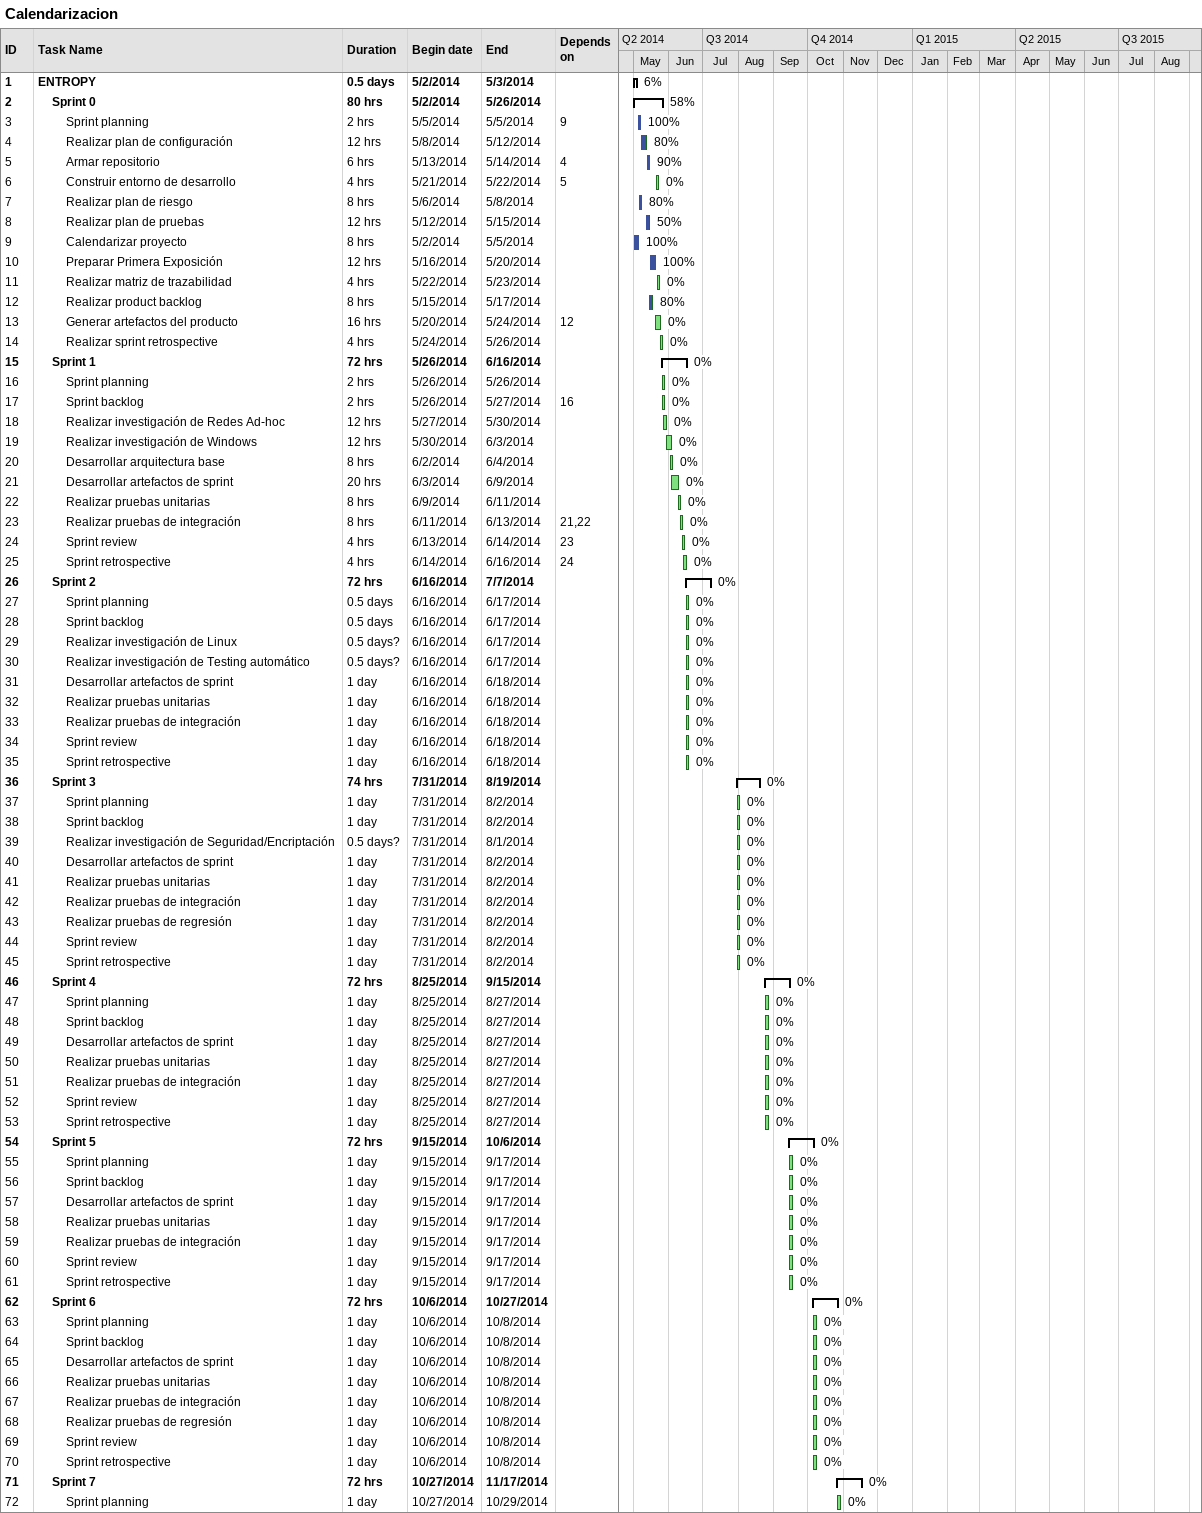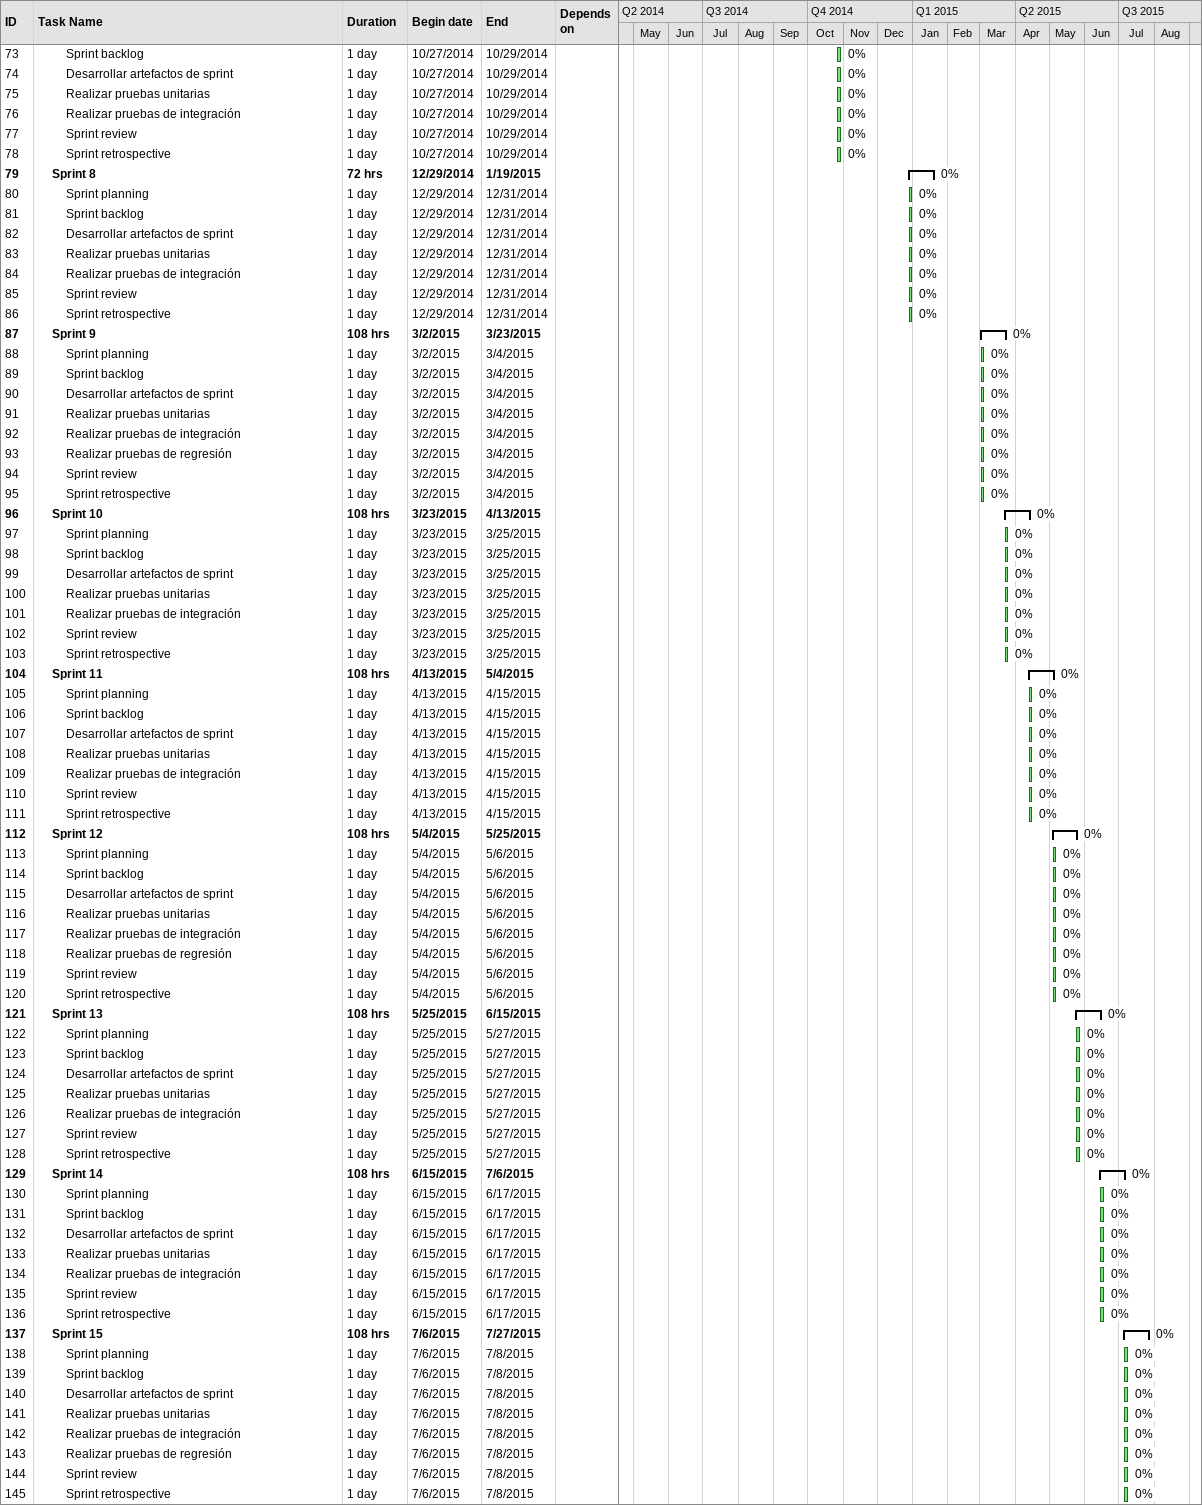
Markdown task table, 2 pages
Calendarizacion

| ID | Level | Task | Duration | Start | Finish | Predecessors | % complete |
|---|---|---|---|---|---|---|---|
| 1 | 1 | **ENTROPY** | 0.5d | 2014-05-02 | 2014-05-03 |  | 6 |
| 2 | 2 | **Sprint 0** | 80h | 2014-05-02 | 2014-05-26 |  | 58 |
| 3 | 3 | Sprint planning | 2h | 2014-05-05 | 2014-05-05 | 9 | 100 |
| 4 | 3 | Realizar plan de configuración | 12h | 2014-05-08 | 2014-05-12 |  | 80 |
| 5 | 3 | Armar repositorio | 6h | 2014-05-13 | 2014-05-14 | 4 | 90 |
| 6 | 3 | Construir entorno de desarrollo | 4h | 2014-05-21 | 2014-05-22 | 5 | 0 |
| 7 | 3 | Realizar plan de riesgo | 8h | 2014-05-06 | 2014-05-08 |  | 80 |
| 8 | 3 | Realizar plan de pruebas | 12h | 2014-05-12 | 2014-05-15 |  | 50 |
| 9 | 3 | Calendarizar proyecto | 8h | 2014-05-02 | 2014-05-05 |  | 100 |
| 10 | 3 | Preparar Primera Exposición | 12h | 2014-05-16 | 2014-05-20 |  | 100 |
| 11 | 3 | Realizar matriz de trazabilidad | 4h | 2014-05-22 | 2014-05-23 |  | 0 |
| 12 | 3 | Realizar product backlog | 8h | 2014-05-15 | 2014-05-17 |  | 80 |
| 13 | 3 | Generar artefactos del producto | 16h | 2014-05-20 | 2014-05-24 | 12 | 0 |
| 14 | 3 | Realizar sprint retrospective | 4h | 2014-05-24 | 2014-05-26 |  | 0 |
| 15 | 2 | **Sprint 1** | 72h | 2014-05-26 | 2014-06-16 |  | 0 |
| 16 | 3 | Sprint planning | 2h | 2014-05-26 | 2014-05-26 |  | 0 |
| 17 | 3 | Sprint backlog | 2h | 2014-05-26 | 2014-05-27 | 16 | 0 |
| 18 | 3 | Realizar investigación de Redes Ad-hoc | 12h | 2014-05-27 | 2014-05-30 |  | 0 |
| 19 | 3 | Realizar investigación de Windows | 12h | 2014-05-30 | 2014-06-03 |  | 0 |
| 20 | 3 | Desarrollar arquitectura base | 8h | 2014-06-02 | 2014-06-04 |  | 0 |
| 21 | 3 | Desarrollar artefactos de sprint | 20h | 2014-06-03 | 2014-06-09 |  | 0 |
| 22 | 3 | Realizar pruebas unitarias | 8h | 2014-06-09 | 2014-06-11 |  | 0 |
| 23 | 3 | Realizar pruebas de integración | 8h | 2014-06-11 | 2014-06-13 | 21, 22 | 0 |
| 24 | 3 | Sprint review | 4h | 2014-06-13 | 2014-06-14 | 23 | 0 |
| 25 | 3 | Sprint retrospective | 4h | 2014-06-14 | 2014-06-16 | 24 | 0 |
| 26 | 2 | **Sprint 2** | 72h | 2014-06-16 | 2014-07-07 |  | 0 |
| 27 | 3 | Sprint planning | 0.5d | 2014-06-16 | 2014-06-17 |  | 0 |
| 28 | 3 | Sprint backlog | 0.5d | 2014-06-16 | 2014-06-17 |  | 0 |
| 29 | 3 | Realizar investigación de Linux | 0.5d? | 2014-06-16 | 2014-06-17 |  | 0 |
| 30 | 3 | Realizar investigación de Testing automático | 0.5d? | 2014-06-16 | 2014-06-17 |  | 0 |
| 31 | 3 | Desarrollar artefactos de sprint | 1d | 2014-06-16 | 2014-06-18 |  | 0 |
| 32 | 3 | Realizar pruebas unitarias | 1d | 2014-06-16 | 2014-06-18 |  | 0 |
| 33 | 3 | Realizar pruebas de integración | 1d | 2014-06-16 | 2014-06-18 |  | 0 |
| 34 | 3 | Sprint review | 1d | 2014-06-16 | 2014-06-18 |  | 0 |
| 35 | 3 | Sprint retrospective | 1d | 2014-06-16 | 2014-06-18 |  | 0 |
| 36 | 2 | **Sprint 3** | 74h | 2014-07-31 | 2014-08-19 |  | 0 |
| 37 | 3 | Sprint planning | 1d | 2014-07-31 | 2014-08-02 |  | 0 |
| 38 | 3 | Sprint backlog | 1d | 2014-07-31 | 2014-08-02 |  | 0 |
| 39 | 3 | Realizar investigación de Seguridad/Encriptación | 0.5d? | 2014-07-31 | 2014-08-01 |  | 0 |
| 40 | 3 | Desarrollar artefactos de sprint | 1d | 2014-07-31 | 2014-08-02 |  | 0 |
| 41 | 3 | Realizar pruebas unitarias | 1d | 2014-07-31 | 2014-08-02 |  | 0 |
| 42 | 3 | Realizar pruebas de integración | 1d | 2014-07-31 | 2014-08-02 |  | 0 |
| 43 | 3 | Realizar pruebas de regresión | 1d | 2014-07-31 | 2014-08-02 |  | 0 |
| 44 | 3 | Sprint review | 1d | 2014-07-31 | 2014-08-02 |  | 0 |
| 45 | 3 | Sprint retrospective | 1d | 2014-07-31 | 2014-08-02 |  | 0 |
| 46 | 2 | **Sprint 4** | 72h | 2014-08-25 | 2014-09-15 |  | 0 |
| 47 | 3 | Sprint planning | 1d | 2014-08-25 | 2014-08-27 |  | 0 |
| 48 | 3 | Sprint backlog | 1d | 2014-08-25 | 2014-08-27 |  | 0 |
| 49 | 3 | Desarrollar artefactos de sprint | 1d | 2014-08-25 | 2014-08-27 |  | 0 |
| 50 | 3 | Realizar pruebas unitarias | 1d | 2014-08-25 | 2014-08-27 |  | 0 |
| 51 | 3 | Realizar pruebas de integración | 1d | 2014-08-25 | 2014-08-27 |  | 0 |
| 52 | 3 | Sprint review | 1d | 2014-08-25 | 2014-08-27 |  | 0 |
| 53 | 3 | Sprint retrospective | 1d | 2014-08-25 | 2014-08-27 |  | 0 |
| 54 | 2 | **Sprint 5** | 72h | 2014-09-15 | 2014-10-06 |  | 0 |
| 55 | 3 | Sprint planning | 1d | 2014-09-15 | 2014-09-17 |  | 0 |
| 56 | 3 | Sprint backlog | 1d | 2014-09-15 | 2014-09-17 |  | 0 |
| 57 | 3 | Desarrollar artefactos de sprint | 1d | 2014-09-15 | 2014-09-17 |  | 0 |
| 58 | 3 | Realizar pruebas unitarias | 1d | 2014-09-15 | 2014-09-17 |  | 0 |
| 59 | 3 | Realizar pruebas de integración | 1d | 2014-09-15 | 2014-09-17 |  | 0 |
| 60 | 3 | Sprint review | 1d | 2014-09-15 | 2014-09-17 |  | 0 |
| 61 | 3 | Sprint retrospective | 1d | 2014-09-15 | 2014-09-17 |  | 0 |
| 62 | 2 | **Sprint 6** | 72h | 2014-10-06 | 2014-10-27 |  | 0 |
| 63 | 3 | Sprint planning | 1d | 2014-10-06 | 2014-10-08 |  | 0 |
| 64 | 3 | Sprint backlog | 1d | 2014-10-06 | 2014-10-08 |  | 0 |
| 65 | 3 | Desarrollar artefactos de sprint | 1d | 2014-10-06 | 2014-10-08 |  | 0 |
| 66 | 3 | Realizar pruebas unitarias | 1d | 2014-10-06 | 2014-10-08 |  | 0 |
| 67 | 3 | Realizar pruebas de integración | 1d | 2014-10-06 | 2014-10-08 |  | 0 |
| 68 | 3 | Realizar pruebas de regresión | 1d | 2014-10-06 | 2014-10-08 |  | 0 |
| 69 | 3 | Sprint review | 1d | 2014-10-06 | 2014-10-08 |  | 0 |
| 70 | 3 | Sprint retrospective | 1d | 2014-10-06 | 2014-10-08 |  | 0 |
| 71 | 2 | **Sprint 7** | 72h | 2014-10-27 | 2014-11-17 |  | 0 |
| 72 | 3 | Sprint planning | 1d | 2014-10-27 | 2014-10-29 |  | 0 |
| 73 | 3 | Sprint backlog | 1d | 2014-10-27 | 2014-10-29 |  | 0 |
| 74 | 3 | Desarrollar artefactos de sprint | 1d | 2014-10-27 | 2014-10-29 |  | 0 |
| 75 | 3 | Realizar pruebas unitarias | 1d | 2014-10-27 | 2014-10-29 |  | 0 |
| 76 | 3 | Realizar pruebas de integración | 1d | 2014-10-27 | 2014-10-29 |  | 0 |
| 77 | 3 | Sprint review | 1d | 2014-10-27 | 2014-10-29 |  | 0 |
| 78 | 3 | Sprint retrospective | 1d | 2014-10-27 | 2014-10-29 |  | 0 |
| 79 | 2 | **Sprint 8** | 72h | 2014-12-29 | 2015-01-19 |  | 0 |
| 80 | 3 | Sprint planning | 1d | 2014-12-29 | 2014-12-31 |  | 0 |
| 81 | 3 | Sprint backlog | 1d | 2014-12-29 | 2014-12-31 |  | 0 |
| 82 | 3 | Desarrollar artefactos de sprint | 1d | 2014-12-29 | 2014-12-31 |  | 0 |
| 83 | 3 | Realizar pruebas unitarias | 1d | 2014-12-29 | 2014-12-31 |  | 0 |
| 84 | 3 | Realizar pruebas de integración | 1d | 2014-12-29 | 2014-12-31 |  | 0 |
| 85 | 3 | Sprint review | 1d | 2014-12-29 | 2014-12-31 |  | 0 |
| 86 | 3 | Sprint retrospective | 1d | 2014-12-29 | 2014-12-31 |  | 0 |
| 87 | 2 | **Sprint 9** | 108h | 2015-03-02 | 2015-03-23 |  | 0 |
| 88 | 3 | Sprint planning | 1d | 2015-03-02 | 2015-03-04 |  | 0 |
| 89 | 3 | Sprint backlog | 1d | 2015-03-02 | 2015-03-04 |  | 0 |
| 90 | 3 | Desarrollar artefactos de sprint | 1d | 2015-03-02 | 2015-03-04 |  | 0 |
| 91 | 3 | Realizar pruebas unitarias | 1d | 2015-03-02 | 2015-03-04 |  | 0 |
| 92 | 3 | Realizar pruebas de integración | 1d | 2015-03-02 | 2015-03-04 |  | 0 |
| 93 | 3 | Realizar pruebas de regresión | 1d | 2015-03-02 | 2015-03-04 |  | 0 |
| 94 | 3 | Sprint review | 1d | 2015-03-02 | 2015-03-04 |  | 0 |
| 95 | 3 | Sprint retrospective | 1d | 2015-03-02 | 2015-03-04 |  | 0 |
| 96 | 2 | **Sprint 10** | 108h | 2015-03-23 | 2015-04-13 |  | 0 |
| 97 | 3 | Sprint planning | 1d | 2015-03-23 | 2015-03-25 |  | 0 |
| 98 | 3 | Sprint backlog | 1d | 2015-03-23 | 2015-03-25 |  | 0 |
| 99 | 3 | Desarrollar artefactos de sprint | 1d | 2015-03-23 | 2015-03-25 |  | 0 |
| 100 | 3 | Realizar pruebas unitarias | 1d | 2015-03-23 | 2015-03-25 |  | 0 |
| 101 | 3 | Realizar pruebas de integración | 1d | 2015-03-23 | 2015-03-25 |  | 0 |
| 102 | 3 | Sprint review | 1d | 2015-03-23 | 2015-03-25 |  | 0 |
| 103 | 3 | Sprint retrospective | 1d | 2015-03-23 | 2015-03-25 |  | 0 |
| 104 | 2 | **Sprint 11** | 108h | 2015-04-13 | 2015-05-04 |  | 0 |
| 105 | 3 | Sprint planning | 1d | 2015-04-13 | 2015-04-15 |  | 0 |
| 106 | 3 | Sprint backlog | 1d | 2015-04-13 | 2015-04-15 |  | 0 |
| 107 | 3 | Desarrollar artefactos de sprint | 1d | 2015-04-13 | 2015-04-15 |  | 0 |
| 108 | 3 | Realizar pruebas unitarias | 1d | 2015-04-13 | 2015-04-15 |  | 0 |
| 109 | 3 | Realizar pruebas de integración | 1d | 2015-04-13 | 2015-04-15 |  | 0 |
| 110 | 3 | Sprint review | 1d | 2015-04-13 | 2015-04-15 |  | 0 |
| 111 | 3 | Sprint retrospective | 1d | 2015-04-13 | 2015-04-15 |  | 0 |
| 112 | 2 | **Sprint 12** | 108h | 2015-05-04 | 2015-05-25 |  | 0 |
| 113 | 3 | Sprint planning | 1d | 2015-05-04 | 2015-05-06 |  | 0 |
| 114 | 3 | Sprint backlog | 1d | 2015-05-04 | 2015-05-06 |  | 0 |
| 115 | 3 | Desarrollar artefactos de sprint | 1d | 2015-05-04 | 2015-05-06 |  | 0 |
| 116 | 3 | Realizar pruebas unitarias | 1d | 2015-05-04 | 2015-05-06 |  | 0 |
| 117 | 3 | Realizar pruebas de integración | 1d | 2015-05-04 | 2015-05-06 |  | 0 |
| 118 | 3 | Realizar pruebas de regresión | 1d | 2015-05-04 | 2015-05-06 |  | 0 |
| 119 | 3 | Sprint review | 1d | 2015-05-04 | 2015-05-06 |  | 0 |
| 120 | 3 | Sprint retrospective | 1d | 2015-05-04 | 2015-05-06 |  | 0 |
| 121 | 2 | **Sprint 13** | 108h | 2015-05-25 | 2015-06-15 |  | 0 |
| 122 | 3 | Sprint planning | 1d | 2015-05-25 | 2015-05-27 |  | 0 |
| 123 | 3 | Sprint backlog | 1d | 2015-05-25 | 2015-05-27 |  | 0 |
| 124 | 3 | Desarrollar artefactos de sprint | 1d | 2015-05-25 | 2015-05-27 |  | 0 |
| 125 | 3 | Realizar pruebas unitarias | 1d | 2015-05-25 | 2015-05-27 |  | 0 |
| 126 | 3 | Realizar pruebas de integración | 1d | 2015-05-25 | 2015-05-27 |  | 0 |
| 127 | 3 | Sprint review | 1d | 2015-05-25 | 2015-05-27 |  | 0 |
| 128 | 3 | Sprint retrospective | 1d | 2015-05-25 | 2015-05-27 |  | 0 |
| 129 | 2 | **Sprint 14** | 108h | 2015-06-15 | 2015-07-06 |  | 0 |
| 130 | 3 | Sprint planning | 1d | 2015-06-15 | 2015-06-17 |  | 0 |
| 131 | 3 | Sprint backlog | 1d | 2015-06-15 | 2015-06-17 |  | 0 |
| 132 | 3 | Desarrollar artefactos de sprint | 1d | 2015-06-15 | 2015-06-17 |  | 0 |
| 133 | 3 | Realizar pruebas unitarias | 1d | 2015-06-15 | 2015-06-17 |  | 0 |
| 134 | 3 | Realizar pruebas de integración | 1d | 2015-06-15 | 2015-06-17 |  | 0 |
| 135 | 3 | Sprint review | 1d | 2015-06-15 | 2015-06-17 |  | 0 |
| 136 | 3 | Sprint retrospective | 1d | 2015-06-15 | 2015-06-17 |  | 0 |
| 137 | 2 | **Sprint 15** | 108h | 2015-07-06 | 2015-07-27 |  | 0 |
| 138 | 3 | Sprint planning | 1d | 2015-07-06 | 2015-07-08 |  | 0 |
| 139 | 3 | Sprint backlog | 1d | 2015-07-06 | 2015-07-08 |  | 0 |
| 140 | 3 | Desarrollar artefactos de sprint | 1d | 2015-07-06 | 2015-07-08 |  | 0 |
| 141 | 3 | Realizar pruebas unitarias | 1d | 2015-07-06 | 2015-07-08 |  | 0 |
| 142 | 3 | Realizar pruebas de integración | 1d | 2015-07-06 | 2015-07-08 |  | 0 |
| 143 | 3 | Realizar pruebas de regresión | 1d | 2015-07-06 | 2015-07-08 |  | 0 |
| 144 | 3 | Sprint review | 1d | 2015-07-06 | 2015-07-08 |  | 0 |
| 145 | 3 | Sprint retrospective | 1d | 2015-07-06 | 2015-07-08 |  | 0 |
